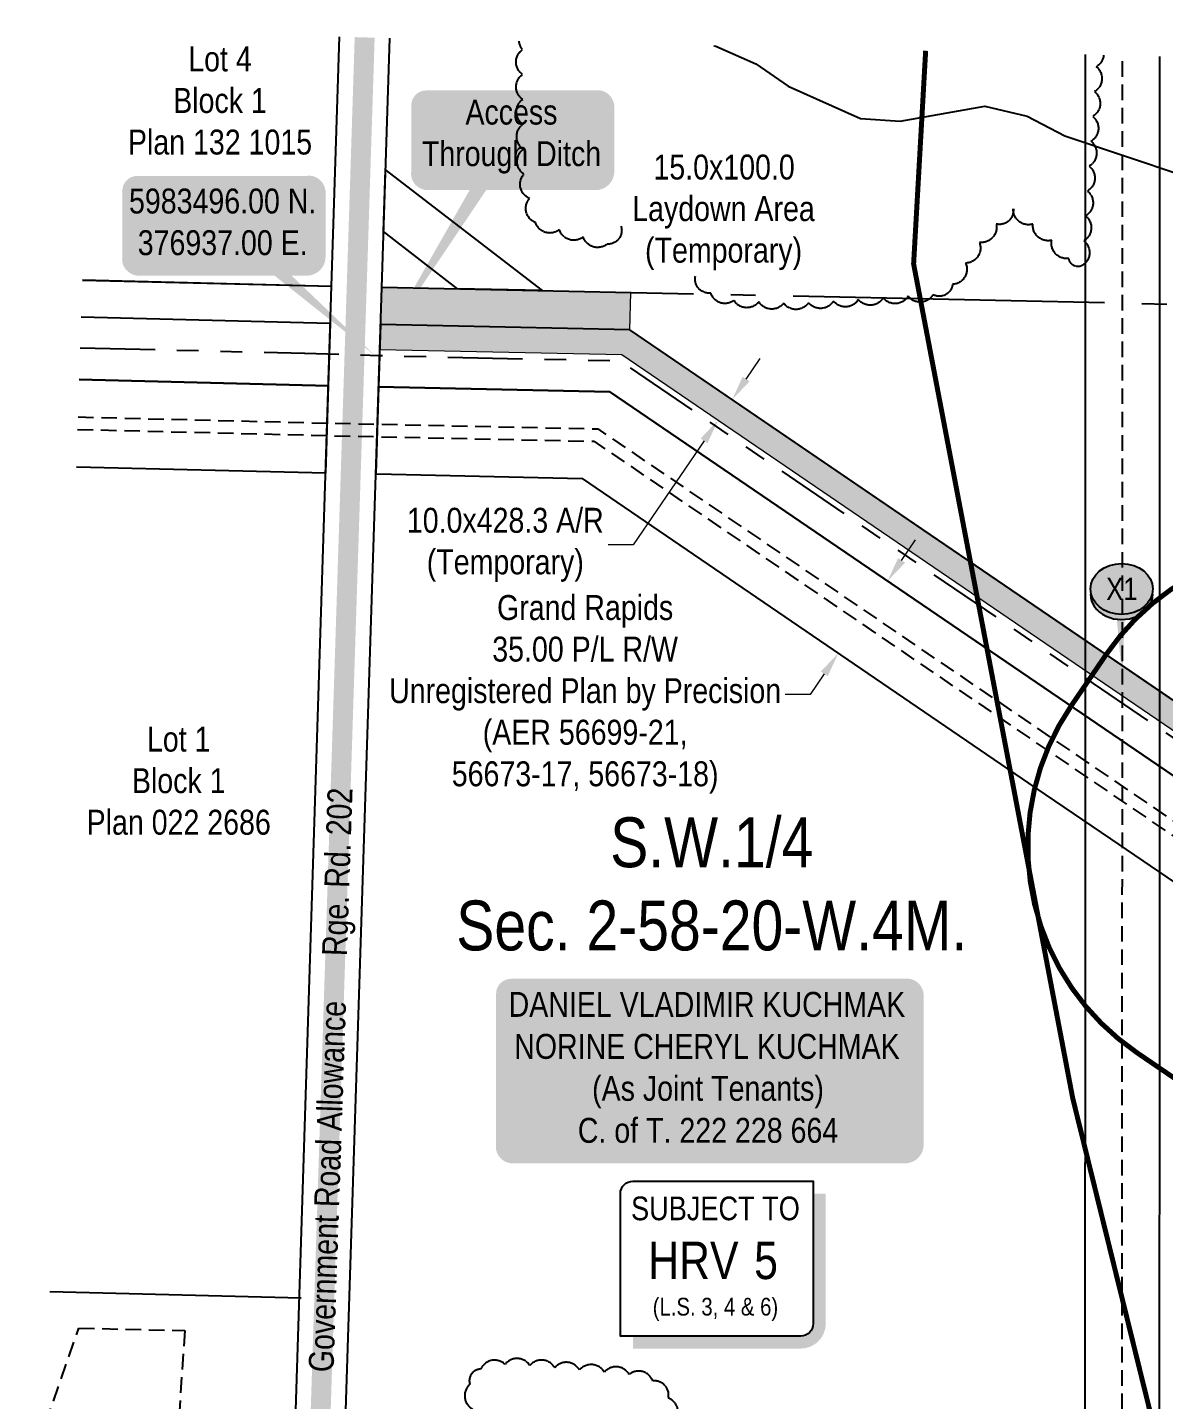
# Model space of a CAD drawing. Extents: x 376341 to 378315, y 5982587 to 5984532.
# Drawn here: x 376805 to 377260, y 5983076 to 5983626 of the extents above; entities that cross this region are included whole.
import ezdxf
from ezdxf.enums import TextEntityAlignment as Align

# ---------------------------------------------------------------- set-up
doc = ezdxf.new("R2010")
doc.units = 0
doc.header["$LTSCALE"] = 5
doc.header["$PDSIZE"] = 0.5
for name, pattern in [('0', [1, 1, 0]), ('DASHDOT2', [12.7, 6.35, -3.175, 0, -3.175]), ('foc-DRILLPATH', [14.75, 6, -1.75, 1.75, -1.75, 1.75, -1.75]), ('foc-QUARTERLINE', [33, 25, -3, 2, -3]), ('foc-TIELINE', [1.875, 1.25, -0.625]), ('UG_PIPE', [1.875, 1.25, -0.625])]:
    doc.linetypes.add(name, pattern=pattern)
doc.layers.get('Defpoints').update_dxf_attribs({"color": 9})
for name, color, linetype in [('AS-OWNER', 7, 'Continuous'), ('AS-PIPE-UG', 44, 'UG_PIPE'), ('AS-ROADS', 254, 'Continuous'), ('AS-WILDLIFE', 131, 'DASHDOT2'), ('C-RW', 13, 'Continuous'), ('C-SYMBOL', 7, 'Continuous'), ('CG-NOTES', 7, 'Continuous'), ('CTW', 7, 'Continuous'), ('F-RW', 190, 'Continuous'), ('L-QSEC', 8, 'foc-QUARTERLINE'), ('L-ROAD-T', 7, 'Continuous'), ('L-SEC', 7, 'Continuous'), ('L-TITLEDB', 4, 'Continuous'), ('L-TITLEDB-T', 4, 'Continuous'), ('P-BUFFER-YELLOW', 50, 'foc-TIELINE'), ('P-CROSSINGS', 250, 'Continuous'), ('P-PDRILLPATH', 12, 'foc-DRILLPATH'), ('P-PROPOSED-T', 10, 'Continuous'), ('P-TEMP-H', 41, 'Continuous'), ('T-BUSH', 110, '0'), ('T-WATER', 160, 'Continuous')]:
    doc.layers.add(name, color=color, linetype=linetype)
doc.layers.add('F-RW-T', color=190, linetype='Continuous', lineweight=9)
doc.layers.add('P-TEMP-T', color=46, linetype='Continuous', lineweight=18)
doc.styles.add('175L', font='ARIALN.TTF', dxfattribs={"height": 20})
doc.styles.add('80', font='ARIALN.TTF', dxfattribs={"height": 10})
doc.styles.add('80CG', font='ARIALN.TTF', dxfattribs={"height": 10})
doc.styles.add('80L', font='ARIALN.TTF', dxfattribs={"height": 10})
doc.styles.add('Crossing', font='ARIALN.TTF', dxfattribs={"height": 10})
doc.styles.add('foc-LtypeFont', font='ARIALN.TTF', dxfattribs={"height": 7.35})
doc.styles.add('HRV', font='ARIALN.TTF', dxfattribs={"height": 3})
doc.linetypes.add('foc-TOPO-flowdirection-NOLINE', pattern='A,0,[">",foc-LtypeFont,S=0.3,R=0,X=0,Y=-0.945],-20,[">",foc-LtypeFont,S=0.3,R=0,X=0,Y=-0.945],0', length=20)
doc.dimstyles.new('Compass 5 000', dxfattribs={"dimscale": 5, "dimtxt": 9, "dimasz": 2, "dimexe": 0.2, "dimexo": 0.0625, "dimgap": 0.5, "dimtad": 0, "dimtih": 1, "dimtoh": 1, "dimzin": 0, "dimdsep": 46, "dimtxsty": '80CG', "dimcen": 0.1, "dimse1": 1, "dimse2": 1, "dimclrd": 256, "dimclrt": 256, "dimaunit": 1, "dimadec": 4, "dimazin": 0, "dimtfac": 0.06, "dimtofl": 0, "dimtmove": 0, "dimatfit": 1, "dimfxl": 0.2, "dimtolj": 1, "dimtzin": 0, "dimlwd": -1, "dimarcsym": 0})

# ---------------------------------------------------------------- blocks, each defined once
blk = doc.blocks.new('HRV')
blk.add_lwpolyline([(-35.14, 31.6), (37.21, 31.6), (37.21, -25.54, -0.414214), (32.21, -30.54), (-40.14, -30.54), (-40.14, 26.6, -0.414214)], format="xyb", close=True)
at = {"const_width": 5, "flags": 128}
blk.add_lwpolyline([(-35.14, -33.04), (32.21, -33.04, 0.414214), (39.71, -25.54), (39.71, 26.6)], format="xyb", dxfattribs=at)
at = {"style": '80L'}
blk.add_text('SUBJECT TO', height=9.5, dxfattribs=at).set_placement((-2.01, 13.06), align=Align.BOTTOM_CENTER)
blk.add_attdef('(N.W.1/4 00)', text='', height=7.12, dxfattribs=at).set_placement((-2.01, -24.45), align=Align.BOTTOM_CENTER)
at = {"layer": 'CTW', "color": 3, "style": 'HRV'}
blk.add_text('HRV', height=15, dxfattribs=at).set_placement((-10.88, -0.18), align=Align.MIDDLE_CENTER)
blk.add_attdef('0', text='', height=15, dxfattribs=at).set_placement((18.28, -0.18), align=Align.MIDDLE_CENTER)
blk = doc.blocks.new('*U374')
h = blk.add_hatch(color=59)
edge = h.paths.add_edge_path()
edge.add_line((-79, -37), (79, -37))
edge.add_arc((79, -31), 6, 270, 360)
edge.add_line((85, -31), (85, 29.5))
edge.add_arc((79, 29.5), 6, 0, 90)
edge.add_line((79, 35.5), (-79, 35.5))
edge.add_arc((-79, 29.5), 6, 90, 180)
edge.add_line((-85, 29.5), (-85, -31))
edge.add_arc((-79, -31), 6, 180, 270)
at = {"color": 1, "flags": 128}
blk.add_lwpolyline([(-79, -37, 3, 3, 0), (79, -37, 3, 3, 0.414214), (85, -31, 3, 3, 0), (85, 29.5, 3, 0, 0.414214), (79, 35.5, 0, 0, 0), (-79, 35.5, 0, 0, 0.414214), (-85, 29.5, 0, 0, 0), (-85, -31, 0, 3, 0.414214)], format="xyseb", close=True, dxfattribs=at)
blk.add_lwpolyline([(-72.6, -25.51, 0, 7.5, 0), (0, 0, 0, 0, 0)], format="xyseb", dxfattribs=at)
at = {"color": 1, "style": '80'}
blk.add_attdef('ENTER_TEXT_001', (-35.99, -5), '', height=10, dxfattribs=at)
blk = doc.blocks.new('*D380')
at = {"layer": 'Defpoints', "color": 0, "transparency": 16777216}
for p in [(377162.31, 5983426.12), (377148.23, 5983405.46), (377317.36, 5983290.22)]:
    blk.add_point(p, dxfattribs=at)
at = {"layer": 'P-PROPOSED-T', "color": 240, "transparency": 16777216}
for p, q in [((377337.07, 5983319.14), (377381.32, 5983384.09)), ((377381.32, 5983384.09), (377391.32, 5983384.09)), ((377311.73, 5983281.95), (377306.1, 5983273.69))]:
    blk.add_line(p, q, dxfattribs=at)
for points in [[(377335.69, 5983320.08), (377338.45, 5983318.2), (377331.44, 5983310.88)], [(377310.35, 5983282.89), (377313.11, 5983281.01), (377317.36, 5983290.22)]]:
    blk.add_solid(points, dxfattribs=at)
at = {"layer": 'P-PROPOSED-T', "transparency": 16777216, "insert": (377456.15, 5983384.09), "char_height": 10, "attachment_point": 5, "style": '80CG'}
blk.add_mtext('\\A1;Inter Pipeline Polaris Inc.\\P25.00 P/L R/W\\PPlan 162 0043\\P(AER 54778-1, LS 7108)', dxfattribs=at)
blk = doc.blocks.new('*D381')
at = {"layer": 'Defpoints', "color": 0, "transparency": 16777216}
for p in [(377147.9, 5983405.68), (377128.15, 5983376.72), (377130.04, 5983375.44)]:
    blk.add_point(p, dxfattribs=at)
at = {"layer": 'F-RW-T', "transparency": 16777216}
for p, q in [((377155.42, 5983412.66), (377161.06, 5983420.92)), ((377124.4, 5983367.17), (377118.77, 5983358.91)), ((377118.77, 5983358.91), (377108.77, 5983358.91))]:
    blk.add_line(p, q, dxfattribs=at)
for points in [[(377154.04, 5983413.6), (377156.8, 5983411.72), (377149.79, 5983404.4)], [(377123.02, 5983368.11), (377125.78, 5983366.23), (377130.04, 5983375.44)]]:
    blk.add_solid(points, dxfattribs=at)
at = {"layer": 'F-RW-T', "transparency": 16777216, "insert": (377028.47, 5983358.91), "char_height": 10, "attachment_point": 5, "style": '80CG'}
blk.add_mtext('\\A1;Grand Rapids\\P35.00 P/L R/W\\PUnregistered Plan by Precision\\P(AER 56699-21,\\P56673-17, 56673-18)', dxfattribs=at)
blk = doc.blocks.new('*U382')
h = blk.add_hatch(color=255)
edge = h.paths.add_edge_path()
edge.add_line((-34, -20), (34, -20))
edge.add_arc((34, -14), 6, 270, 360)
edge.add_line((40, -14), (40, 12.5))
edge.add_arc((34, 12.5), 6, 0, 90)
edge.add_line((34, 18.5), (-34, 18.5))
edge.add_arc((-34, 12.5), 6, 90, 180)
edge.add_line((-40, 12.5), (-40, -14))
edge.add_arc((-34, -14), 6, 180, 270)
at = {"color": 1, "flags": 128}
blk.add_lwpolyline([(-34, -20, 3, 3, 0), (34, -20, 3, 3, 0.414214), (40, -14, 3, 3, 0), (40, 12.5, 3, 0, 0.414214), (34, 18.5, 0, 0, 0), (-34, 18.5, 0, 0, 0.414214), (-40, 12.5, 0, 0, 0), (-40, -14, 0, 3, 0.414214)], format="xyseb", close=True, dxfattribs=at)
for points in [[(-53.61, -86.48, 0, 7.5, 0), (0, 0, 0, 0, 0)], [(18.73, 0, 0, 7.5, 0), (0, 0, 0, 0, 0)]]:
    blk.add_lwpolyline(points, format="xyseb", dxfattribs=at)
at = {"color": 1, "style": '80'}
blk.add_attdef('ENTER_TEXT_001', (-26.85, -4.92), '', height=10, dxfattribs=at)
blk = doc.blocks.new('*U383')
h = blk.add_hatch(color=255)
edge = h.paths.add_edge_path()
edge.add_line((-34, -20), (34, -20))
edge.add_arc((34, -14), 6, 270, 360)
edge.add_line((40, -14), (40, 12.5))
edge.add_arc((34, 12.5), 6, 0, 90)
edge.add_line((34, 18.5), (-34, 18.5))
edge.add_arc((-34, 12.5), 6, 90, 180)
edge.add_line((-40, 12.5), (-40, -14))
edge.add_arc((-34, -14), 6, 180, 270)
at = {"color": 1, "flags": 128}
blk.add_lwpolyline([(-34, -20, 3, 3, 0), (34, -20, 3, 3, 0.414214), (40, -14, 3, 3, 0), (40, 12.5, 3, 0, 0.414214), (34, 18.5, 0, 0, 0), (-34, 18.5, 0, 0, 0.414214), (-40, 12.5, 0, 0, 0), (-40, -14, 0, 3, 0.414214)], format="xyseb", close=True, dxfattribs=at)
for points in [[(-25.47, -11.01, 0, 7.5, 0), (0, 0, 0, 0, 0)], [(61.33, -53.51, 0, 7.5, 0), (0, 0, 0, 0, 0)]]:
    blk.add_lwpolyline(points, format="xyseb", dxfattribs=at)
at = {"color": 1, "style": '80'}
blk.add_attdef('ENTER_TEXT_001', (-26.85, -4.92), '', height=10, dxfattribs=at)
blk = doc.blocks.new('*D467')
at = {"layer": 'Defpoints', "color": 0, "transparency": 16777216}
for p in [(377087.43, 5983477.14), (377101.86, 5983467.31), (377096.23, 5983459.04)]:
    blk.add_point(p, dxfattribs=at)
at = {"layer": 'P-TEMP-T', "transparency": 16777216}
for p, q in [((377093.06, 5983485.4), (377098.69, 5983493.67)), ((377076.17, 5983460.61), (377047.75, 5983418.9)), ((377047.75, 5983418.9), (377037.75, 5983418.9))]:
    blk.add_line(p, q, dxfattribs=at)
for points in [[(377091.68, 5983486.34), (377094.44, 5983484.46), (377087.43, 5983477.14)], [(377074.79, 5983461.55), (377077.55, 5983459.67), (377081.8, 5983468.87)]]:
    blk.add_solid(points, dxfattribs=at)
at = {"layer": 'P-TEMP-T', "transparency": 16777216, "insert": (376996.45, 5983418.9), "char_height": 10, "attachment_point": 5, "style": '80CG'}
blk.add_mtext('\\A1;10.0x428.3 A/R\\P(Temporary)', dxfattribs=at)
blk = doc.blocks.new('xing2')
h = blk.add_hatch(color=50)
h.dxf.hatch_style = 1
edge = h.paths.add_edge_path()
edge.add_ellipse((0, 0), major_axis=(-12.5, 0), ratio=0.816297, start_angle=0, end_angle=360)
h = blk.add_hatch(color=250)
h.dxf.hatch_style = 1
edge = h.paths.add_edge_path()
edge.add_ellipse((0, -2.05), major_axis=(-12.5, 0), ratio=0.816297, start_angle=0, end_angle=180)
edge.add_line((12.5, -2.05), (12.5, 0))
edge.add_ellipse((0, 0), major_axis=(-12.5, 0), ratio=0.816297, start_angle=0, end_angle=180, ccw=False)
edge.add_line((-12.5, 0), (-12.5, -2.05))
at = {"color": 250}
blk.add_ellipse((0, 0), major_axis=(-12.5, 0), ratio=0.816297, dxfattribs=at)
blk.add_ellipse((0, -2.05), major_axis=(-12.5, 0), ratio=0.816297, start_param=0, end_param=3.141593, dxfattribs=at)
at = {"color": 250, "style": 'Crossing'}
blk.add_attdef('CROSSING', text='', height=9, dxfattribs=at).set_placement((0.09, 0.02), align=Align.MIDDLE_CENTER)
at = {"color": 250, "style": 'Crossing', "flags": 1}
for tag, p in [('OWNER', (0.09, -12.49)), ('DESCRIPTION', (0.09, -25.77)), ('LOCATION', (0.09, -39.3)), ('DWG_REF', (0.09, -52.84))]:
    blk.add_attdef(tag, text='', height=9, dxfattribs=at).set_placement(p, align=Align.MIDDLE_CENTER)

msp = doc.modelspace()

# ---------------------------------------------------------------- hatches: boundary and pattern name
at = {"layer": 'P-TEMP-H'}
h = msp.add_hatch(color=256, dxfattribs=at)
h.dxf.hatch_style = 1
h.paths.add_polyline_path([(377046.82, 5983520.128), (376946.91, 5983522.284), (376946.431, 5983507.291), (377046.342, 5983505.134)])
h = msp.add_hatch(color=256, dxfattribs=at)
h.dxf.hatch_style = 1
h.paths.add_polyline_path([(377320.11, 5983318.596), (377046.342, 5983505.134), (376946.431, 5983507.291), (376946.112, 5983497.296), (377043.161, 5983495.201), (377314.479, 5983310.332)])

# ---------------------------------------------------------------- linework, layer by layer
at = {"layer": 'AS-PIPE-UG', "flags": 128}
for points in [[(376804.766, 5982837.094), (376900.942, 5982868.086), (376920.821, 5982874.709), (377243.92, 5982981.413), (377243.966, 5983329.924), (377243.969, 5983360.225), (377243.99, 5983514.752), (377243.995, 5983615.158)], [(376825.061, 5983470.185), (376925.176, 5983467.739), (376945.311, 5983467.306), (377033.62, 5983465.4), (377331.753, 5983262.261), (377827.139, 5982839.669)], [(376824.9, 5983465.188), (376925.061, 5983462.741), (376945.203, 5983462.307), (377032.03, 5983460.433), (377328.714, 5983258.281), (377826.932, 5982833.274)]]:
    msp.add_lwpolyline(points, dxfattribs=at)
at = {"layer": 'AS-PIPE-UG'}
msp.add_lwpolyline([(376812.125, 5983066.651), (376825.375, 5983104.779), (376867.899, 5983103.763), (376863.013, 5983031.947)], dxfattribs=at)
at = {"layer": 'AS-ROADS', "const_width": 8, "flags": 128}
msp.add_lwpolyline([(376908.136, 5982610.471), (376910.3, 5982690.341), (376910.82, 5982710.426), (376936.85, 5983522.365), (376940.043, 5983622.4)], dxfattribs=at)
at = {"layer": 'AS-WILDLIFE', "const_width": 2, "flags": 128}
msp.add_lwpolyline([(377165.07, 5983617.039), (377160.237, 5983531.552), (377224.077, 5983196.901), (377313.862, 5982833.197), (377403.093, 5982597.391)], dxfattribs=at)
at = {"layer": 'C-RW', "flags": 128}
for points in [[(376825.541, 5983485.178), (376925.52, 5983482.735), (376926.318, 5983507.724), (376926.095, 5983507.729), (376826.342, 5983510.166)], [(377828.795, 5982890.834), (377356.066, 5983294.097), (377046.342, 5983505.134), (376946.431, 5983507.291), (376945.634, 5983482.302), (377038.391, 5983480.3), (377340.87, 5983274.199), (377827.76, 5982858.856)]]:
    msp.add_lwpolyline(points, dxfattribs=at)
at = {"layer": 'F-RW', "flags": 128}
for points in [[(377229.02, 5983615.515), (377229.016, 5983522.239), (377229.003, 5983380.641), (377229.001, 5983350.307), (377228.971, 5982992.143), (376926.574, 5982892.375), (376925.544, 5982860.472), (377258.919, 5982970.57), (377258.966, 5983329.922), (377258.969, 5983360.224), (377258.99, 5983514.75), (377258.995, 5983614.801)], [(376824.42, 5983450.195), (376924.404, 5983447.752), (376925.52, 5983482.735), (376825.541, 5983485.178)], [(377827.76, 5982858.856), (377340.87, 5983274.199), (377038.391, 5983480.3), (376945.634, 5983482.302), (376944.517, 5983447.318), (376944.874, 5983447.311), (377027.252, 5983445.533), (377209.297, 5983321.38), (377239.279, 5983300.984), (377319.606, 5983246.334), (377707.68, 5982915.29), (377826.311, 5982814.088)]]:
    msp.add_lwpolyline(points, dxfattribs=at)
at = {"layer": 'L-QSEC'}
for p, q in [((376826.82, 5983525.059), (376926.795, 5983522.687)), ((376946.91, 5983522.284), (377748.617, 5983504.979))]:
    msp.add_line(p, q, dxfattribs=at)
at = {"layer": 'L-SEC'}
for p, q in [((376926.795, 5983522.687), (376929.985, 5983622.64)), ((376946.902, 5983522.045), (376950.097, 5983622.161)), ((376900.885, 5982710.715), (376926.795, 5983522.687)), ((376920.995, 5982710.183), (376946.902, 5983522.045))]:
    msp.add_line(p, q, dxfattribs=at)
at = {"layer": 'L-TITLEDB', "flags": 128}
for points in [[(376826.822, 5983525.129), (376926.795, 5983522.688), (376929.985, 5983622.64)], [(376948.177, 5983569.458), (377011.209, 5983520.896), (376977.309, 5983521.628), (376947.619, 5983544.503), (376948.409, 5983569.279)], [(376914.519, 5983116.774), (376813.812, 5983119.295)]]:
    msp.add_lwpolyline(points, dxfattribs=at)
at = {"layer": 'P-BUFFER-YELLOW', "ltscale": 2, "const_width": 1.999, "flags": 128}
msp.add_lwpolyline([(377274.422, 5983198.468), (377249.724, 5983215.297, -0.4142136), (377223.393, 5983354.245), (377237.47, 5983374.905, -0.4142136), (377376.419, 5983401.236), (377408.31, 5983379.507)], format="xyb", dxfattribs=at)
at = {"layer": 'P-CROSSINGS', "flags": 128}
msp.add_lwpolyline([(377243.97, 5983364.426, 0, 4.5, 0), (377243.002, 5983400.469, 0, 0, 0)], format="xyseb", dxfattribs=at)
at = {"layer": 'P-PDRILLPATH', "flags": 128}
msp.add_lwpolyline([(376825.95, 5983497.922), (376915.95, 5983495.756, -0.0019575), (376916.048, 5983495.753), (376945.968, 5983494.798), (377038.661, 5983492.797, -0.1451395), (377045.429, 5983490.63), (377347.909, 5983284.529, -0.0270441), (377348.983, 5983283.709), (377738.508, 5982951.423), (377828.278, 5982874.845)], format="xyb", dxfattribs=at)
at = {"layer": 'P-TEMP-T', "flags": 128}
for points in [[(377046.82, 5983520.128), (376946.91, 5983522.284), (376946.431, 5983507.291), (377046.342, 5983505.134)], [(377320.11, 5983318.596), (377046.342, 5983505.134), (376946.431, 5983507.291), (376946.112, 5983497.296), (377043.161, 5983495.201), (377314.479, 5983310.332)]]:
    msp.add_lwpolyline(points, close=True, dxfattribs=at)
at = {"layer": 'T-BUSH', "flags": 128}
for points in [[(377042.885, 5983546.672, -0.520567), (377037.269, 5983539.471, -0.5205671), (377027.698, 5983542.368, -0.5205671), (377018.126, 5983545.264, -0.5205671), (377008.555, 5983548.16, -0.5205671), (377006.213, 5983557.831, -0.5205671), (377003.944, 5983567.57, -0.5205671), (377003.677, 5983577.551, -0.5205671), (377003.564, 5983587.55, -0.5205671), (377003.451, 5983597.55, -0.5205671), (377003.338, 5983607.549, -0.5205671), (377003.392, 5983617.527, -0.1538201), (377002.006, 5983620.924, -0.1538201)], [(377236.466, 5983615.337, -0.2391002), (377233.524, 5983610.664, -0.5205671), (377232.811, 5983600.69, -0.5205671), (377232.099, 5983590.715, -0.5205671), (377231.386, 5983580.741, -0.5205671), (377230.673, 5983570.766, -0.5205671), (377229.96, 5983560.792, -0.5205671), (377229.247, 5983550.817, -0.5205671), (377228.534, 5983540.842, -0.5205671), (377227.821, 5983530.868, -0.5205671), (377222.521, 5983533.779, -0.5205671), (377215.665, 5983541.059, -0.5205671), (377208.097, 5983547.558, -0.5205671), (377200.215, 5983553.712, -0.5205671), (377193.362, 5983547.568, -0.5205671), (377186.612, 5983540.189, -0.5205671), (377181.113, 5983531.869, -0.5205671), (377175.881, 5983523.347, -0.5205671), (377168.015, 5983519.199, -0.5205671), (377158.035, 5983518.563, -0.5205671), (377148.055, 5983517.926, -0.5205671), (377138.076, 5983517.289, -0.5205671), (377128.096, 5983516.653, -0.5205671), (377118.116, 5983516.016, -0.5205671), (377108.135, 5983515.785, -0.5205671), (377098.15, 5983516.337, -0.5205671), (377088.165, 5983516.889, -0.5205671), (377078.857, 5983519.887, -0.5205671), (377072.727, 5983526.648)]]:
    msp.add_lwpolyline(points, format="xyb", dxfattribs=at)
msp.add_lwpolyline([(376949.211, 5982927.36, 0.5205671), (376957.674, 5982932.686, 0.5205671), (376966.138, 5982938.012, 0.5205671), (376974.602, 5982943.338, 0.5205671), (376983.065, 5982948.664, 0.5205671), (376990.781, 5982954.984, 0.5205671), (376998.669, 5982961.032, 0.5205671), (377007.481, 5982965.758, 0.5205671), (377016.398, 5982970.244, 0.5205671), (377025.874, 5982973.438, 0.5205671), (377035.403, 5982976.324, 0.5205671), (377045.402, 5982976.483, 0.5205671), (377055.365, 5982975.828, 0.5205671), (377065.262, 5982975.503, 0.5205671), (377074.873, 5982978.163, 0.5205671), (377083.872, 5982982.438, 0.5205671), (377089.227, 5982990.883, 0.5205671), (377094.387, 5982999.449, 0.5205671), (377099.521, 5983008.03, 0.5205671), (377108.566, 5983012.066, 0.5205671), (377117.952, 5983015.147, 0.5205671), (377127.95, 5983014.969, 0.5205671), (377137.949, 5983014.79, 0.5205671), (377147.916, 5983014.088, 0.5205671), (377157.511, 5983014.252, 0.5205671), (377166.117, 5983018.909, 0.5205671), (377175.733, 5983021.653, 0.5205671), (377185.013, 5983018.129, 0.5205671), (377194.45, 5983014.823, 0.5205671), (377204.087, 5983013.333, 0.5205671), (377214.017, 5983014.514, 0.5205671), (377223.923, 5983015.874, 0.5205671), (377233.801, 5983017.429, 0.5205671), (377243.263, 5983020.511, 0.5205671), (377252.895, 5983022.905, 0.5205671), (377262.837, 5983023.791, 0.5205671), (377272.475, 5983022.258, 0.5205671), (377282.037, 5983021.994, 0.5205671), (377291.799, 5983024.052, 0.5205671), (377301.235, 5983027.365, 0.5205671), (377310.67, 5983030.678, 0.5205671), (377320.307, 5983033.347, 0.5205671), (377329.948, 5983036.001, 0.5205671), (377339.589, 5983038.654, 0.5205671), (377348.745, 5983042.588, 0.5205671), (377357.717, 5983047.004, 0.5205671), (377366.689, 5983051.42, 0.5205671), (377375.084, 5983056.651, 0.5205671), (377382.222, 5983063.653, 0.5205671), (377383.559, 5983072.199, 0.5205671), (377380.843, 5983081.823, 0.5205671), (377372.816, 5983085.405, 0.5205671), (377364.075, 5983083.83, 0.5205671), (377357.643, 5983076.173, 0.5205671), (377351.211, 5983068.516, 0.5205671), (377342.367, 5983063.997, 0.5205671), (377333.313, 5983059.752, 0.5205671), (377324.702, 5983054.679, 0.5205671), (377315.755, 5983050.391, 0.5205671), (377307.025, 5983046.855, 0.5205671), (377301.905, 5983039.86, 0.5205671), (377292.004, 5983039.964, 0.5205671), (377282.049, 5983040.262, 0.5205671), (377273.859, 5983035.853, 0.5205671), (377265.855, 5983032.663, 0.5205671), (377256.837, 5983034.887, 0.5205671), (377246.846, 5983034.459, 0.5205671), (377239.329, 5983028.948, 0.5205671), (377229.466, 5983029.224, 0.5205671), (377220.276, 5983032.65, 0.5205671), (377210.283, 5983032.282, 0.5205671), (377200.29, 5983031.913, 0.5205671), (377190.296, 5983031.545, 0.5205671), (377182.101, 5983027.239, 0.5205671), (377172.154, 5983027.199, 0.5205671), (377162.198, 5983028.139, 0.5205671), (377153.181, 5983031.768, 0.5205671), (377144.392, 5983035.773, 0.5205671), (377134.399, 5983035.4, 0.5205671), (377124.406, 5983035.028, 0.5205671), (377114.413, 5983034.655, 0.5205671), (377104.417, 5983034.448, 0.5205671), (377094.418, 5983034.492, 0.5205671), (377084.571, 5983036.114, 0.5205671), (377075.47, 5983040.118, 0.5205671), (377069.493, 5983048.136, 0.5205671), (377065.988, 5983057.216, 0.5205671), (377064.274, 5983067.069, 0.5205671), (377061.845, 5983076.751, 0.5205671), (377055.576, 5983083.564, 0.5205671), (377046.136, 5983086.191, 0.5205671), (377036.176, 5983087.088, 0.5205671), (377026.216, 5983087.985, 0.5205671), (377016.256, 5983088.882, 0.5205671), (377006.297, 5983089.779, 0.5205671), (376996.361, 5983090.229, 0.5205671), (376986.555, 5983088.269, 0.5205671), (376982.277, 5983082.226, 0.5205671), (376983.286, 5983072.277, 0.5205671), (376983.07, 5983062.287, 0.5205671), (376985.228, 5983052.822, 0.5205671), (376989.596, 5983043.826, 0.5205671), (376994.393, 5983035.055, 0.5205671), (377000.972, 5983028.805, 0.5205671), (377010.893, 5983027.697, 0.5205671), (377020.881, 5983028.18, 0.5205671), (377027.491, 5983022.373, 0.5205671), (377022.408, 5983017.471, 0.5205671), (377012.978, 5983014.143, 0.5205671), (377003.548, 5983010.815, 0.5205671), (376995.079, 5983005.833, 0.5205671), (376987.775, 5982999.132, 0.5205671), (376982.411, 5982993.894, 0.5205671), (376972.565, 5982993.718, 0.5205671), (376962.788, 5982991.62, 0.5205671), (376952.997, 5982989.598, 0.5205671), (376943.097, 5982988.185, 0.5205671), (376935.087, 5982984.323, 0.5205671), (376931.416, 5982975.058, 0.5205671), (376930.941, 5982965.07, 0.5205671), (376930.465, 5982955.081, 0.5205671), (376929.989, 5982945.092, 0.5205671), (376935.104, 5982937.762, 0.5205671), (376943.152, 5982931.827, 0.5205671)], format="xyb", close=True, dxfattribs=at)
at = {"layer": 'T-WATER', "flags": 128}
msp.add_lwpolyline([(377080.125, 5983619.063), (377080.967, 5983618.839), (377096.951, 5983611.847), (377109.939, 5983602.855), (377138.911, 5983589.87), (377154.895, 5983588.87), (377188.862, 5983594.865), (377205.846, 5983590.87), (377220.831, 5983582.877), (377268.785, 5983566.893)], dxfattribs=at)
at = {"layer": 'T-WATER', "linetype": 'foc-TOPO-flowdirection-NOLINE', "flags": 128}
msp.add_lwpolyline([(377080.125, 5983619.063), (377080.967, 5983618.839), (377096.951, 5983611.847), (377109.939, 5983602.855), (377138.911, 5983589.87), (377154.895, 5983588.87), (377188.862, 5983594.865), (377205.846, 5983590.87), (377220.831, 5983582.877), (377268.785, 5983566.893), (377310.744, 5983542.917), (377326.729, 5983540.921), (377331.724, 5983541.919), (377344.711, 5983548.912), (377356.7, 5983557.903), (377371.685, 5983558.902), (377388.669, 5983554.907), (377404.653, 5983546.915), (377417.641, 5983536.926), (377430.628, 5983529.933), (377447.612, 5983526.935), (377471.588, 5983528.933), (377481.579, 5983539.924), (377486.574, 5983555.907), (377498.562, 5983567.896), (377513.548, 5983564.898), (377530.531, 5983558.905), (377547.515, 5983558.905), (377565.497, 5983561.902), (377580.483, 5983556.908), (377591.472, 5983546.917), (377605.459, 5983541.923), (377622.442, 5983541.923), (377636.428, 5983550.915), (377651.414, 5983553.912), (377661.404, 5983543.921)], dxfattribs=at)

# ---------------------------------------------------------------- block references
ref = msp.add_blockref('*U382', (376998.702, 5983582.651), dxfattribs=dict(xscale=0.9993471061400016, yscale=0.9993471061400016, zscale=0.9993471061400016))
ref.add_attrib('ENTER_TEXT_001', 'Access', (376980.47, 5983587.452), dxfattribs={"color": 1, "height": 9.9935, "style": '80'})
ref.add_attrib('ENTER_TEXT_002', 'Through Ditch', (376963.002, 5983570.796), dxfattribs={"color": 1, "height": 9.99347, "style": '80'})
ref = msp.add_blockref('*U383', (376882.829, 5983548.365))
ref.add_attrib('ENTER_TEXT_001', '5983496.00 N.', (376845.51, 5983551.784), dxfattribs={"color": 1, "height": 10, "style": '80'})
ref.add_attrib('ENTER_TEXT_002', '376937.00 E.', (376849.009, 5983535.076), dxfattribs={"color": 1, "height": 10, "style": '80'})
at = {"layer": 'AS-OWNER', "color": 5}
ref = msp.add_blockref('*U374', (377077.761, 5983209.348), dxfattribs=at)
ref.add_attrib('ENTER_TEXT_001', 'DANIEL VLADIMIR KUCHMAK', (376997.785, 5983229.607), dxfattribs={"layer": '0', "color": 1, "height": 10, "style": '80'})
ref.add_attrib('ENTER_TEXT_002', 'NORINE CHERYL KUCHMAK', (377000.026, 5983212.763), dxfattribs={"layer": '0', "color": 1, "height": 10, "style": '80'})
ref.add_attrib('ENTER_TEXT_003', '(As Joint Tenants)', (377031.281, 5983195.926), dxfattribs={"layer": '0', "color": 1, "height": 10, "style": '80'})
ref.add_attrib('ENTER_TEXT_004', 'C. of T. 222 228 664', (377025.541, 5983179.082), dxfattribs={"layer": '0', "color": 1, "height": 10, "style": '80'})
at = {"layer": 'CG-NOTES', "color": 5}
msp.add_blockref('HRV', (377082.763, 5983132.125), dxfattribs=at).add_auto_attribs({'(N.W.1/4 00)': '(L.S. 3, 4 & 6)', '0': '5'})
at = {"layer": 'P-CROSSINGS'}
msp.add_blockref('xing2', (377243.679, 5983401.195), dxfattribs=at).add_auto_attribs({'CROSSING': 'X1'})

# ---------------------------------------------------------------- texts
at = {"layer": 'C-SYMBOL', "color": 3, "insert": (377079.273, 5983309.594), "char_height": 20, "width": 203.24229, "attachment_point": 2, "style": '175L'}
msp.add_mtext('S.W.1/4\\PSec. 2-58-20-W.4M.', dxfattribs=at)
at = {"layer": 'L-ROAD-T', "style": '80L'}
for s, p in [('Rge. Rd. 202', (376929.066, 5983287.752)), ('Government Road Allowance', (376925.04, 5983161.588))]:
    msp.add_text(s, height=10, rotation=88.06017, dxfattribs=at).set_placement(p, align=Align.MIDDLE_CENTER)
at = {"layer": 'L-TITLEDB-T', "char_height": 10, "width": 73.47653, "attachment_point": 2, "style": '175L'}
for s, insert in [('Lot 4\\PBlock 1\\PPlan 132 1015', (376882.016, 5983618.777)), ('Lot 1\\PBlock 1\\PPlan 022 2686', (376865.451, 5983345.991))]:
    msp.add_mtext(s, dxfattribs=dict(at, insert=insert))
at = {"layer": 'P-TEMP-T', "insert": (377042.19, 5983575.411), "char_height": 10, "attachment_point": 1, "style": '80L'}
msp.add_mtext_dynamic_manual_height_columns('\\pi13.676;15.0x100.0\\P\\pi5.1728;Laydown Area\\P\\pi10.316;(Temporary)', width=82.25553, gutter_width=50, heights=[0], dxfattribs=at)

# ---------------------------------------------------------------- dimensions: what is measured, and where the dimension line sits
at = {"layer": 'F-RW-T'}
dim = msp.add_linear_dim(base=(377130.036, 5983375.435), p1=(377147.9, 5983405.684), p2=(377128.149, 5983376.722), angle=235.70662, text='Grand Rapids\\P35.00 P/L R/W\\PUnregistered Plan by Precision\\P(AER 56699-21,\\P56673-17, 56673-18)', dimstyle='Compass 5 000', dxfattribs=at)
dim.commit()
dim.dimension.update_dxf_attribs({"geometry": '*D381', "text_midpoint": (377028.471, 5983358.912), "dimtype": 161})
at = {"layer": 'P-PROPOSED-T'}
dim = msp.add_linear_dim(base=(377317.362, 5983290.217), p1=(377162.306, 5983426.12), p2=(377148.229, 5983405.46), angle=235.73057, text='Inter Pipeline Polaris Inc.\\P25.00 P/L R/W\\PPlan 162 0043\\P(AER 54778-1, LS 7108)', dimstyle='Compass 5 000', override={"dimclrd": 240}, dxfattribs=at)
dim.commit()
dim.dimension.update_dxf_attribs({"geometry": '*D380', "text_midpoint": (377456.149, 5983384.087), "dimtype": 161})
at = {"layer": 'P-TEMP-T'}
dim = msp.add_linear_dim(base=(377087.431, 5983477.137), p1=(377096.227, 5983459.043), p2=(377101.858, 5983467.307), angle=55.73057, text='10.0x428.3 A/R\\P(Temporary)', dimstyle='Compass 5 000', dxfattribs=at)
dim.commit()
dim.dimension.update_dxf_attribs({"geometry": '*D467', "text_midpoint": (376996.45, 5983418.895), "dimtype": 161})

doc.saveas('drawing.dxf')
